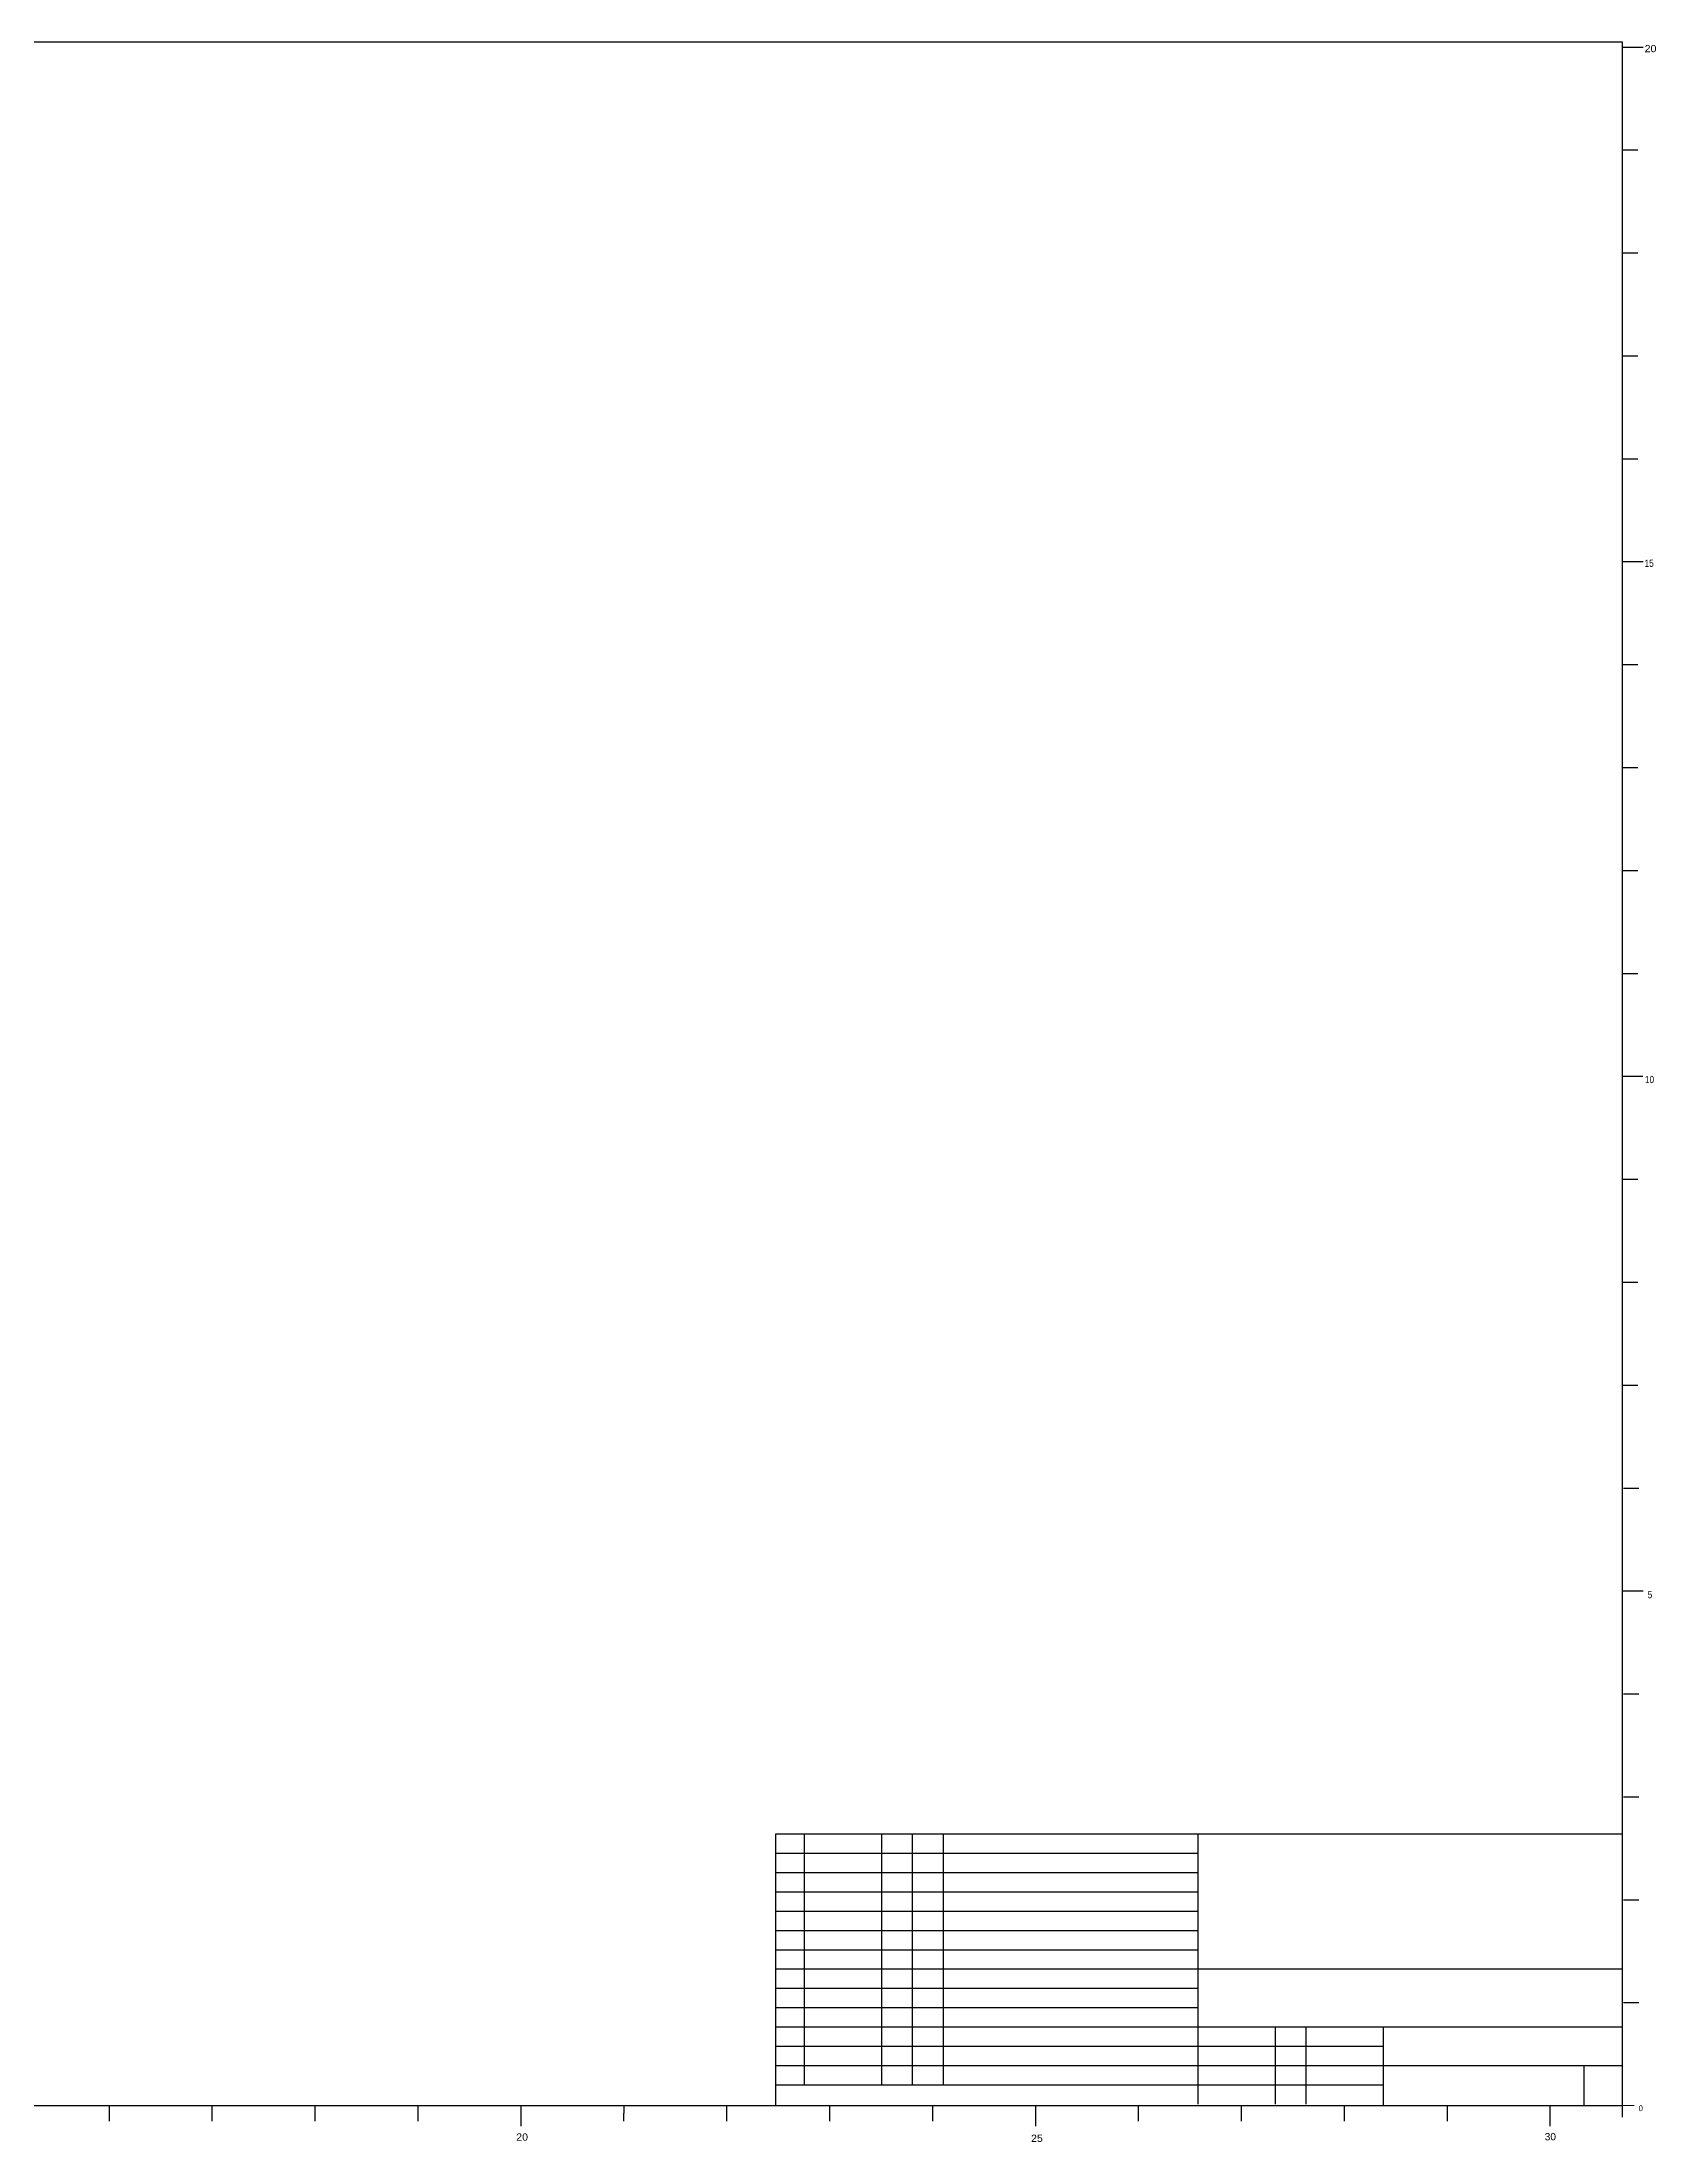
# Model space of a CAD drawing. Header units: inches. Extents: x 1.6 to 33, y 0.6 to 21.
# Drawn here: x 17.34 to 33.03, y 0.65 to 21.05 of the extents above; entities that cross this region are included whole.
import ezdxf

# ---------------------------------------------------------------- set-up
doc = ezdxf.new("R2010")
doc.units = ezdxf.units.IN
doc.header["$LTSCALE"] = 0.028
doc.layers.add('20', color=7, linetype='Continuous', lineweight=25)

msp = doc.modelspace()

# ---------------------------------------------------------------- linework, layer by layer
at = {"layer": '20'}
for p, q in [((32.70279, 20.99998), (32.90279, 20.99998)), ((32.70126, 19.99998), (32.85229, 19.99998)), ((32.70126, 18.99998), (32.85229, 18.99998)), ((32.70126, 17.99998), (32.85229, 17.99998)), ((32.70126, 16.99998), (32.85229, 16.99998)), ((32.70279, 15.99998), (32.90279, 15.99998)), ((32.70126, 14.99998), (32.85229, 14.99998)), ((32.70092, 14), (32.85195, 14)), ((32.70126, 13), (32.85229, 13)), ((32.70126, 12), (32.85229, 12)), ((32.70092, 11), (32.90092, 11)), ((32.70126, 10), (32.85229, 10)), ((32.70126, 9), (32.85229, 9)), ((32.70126, 8), (32.85229, 8)), ((32.71124, 7), (32.86228, 7)), ((32.70126, 6), (32.90126, 6)), ((32.71124, 5), (32.86228, 5)), ((32.71124, 4), (32.86228, 4)), ((24.47626, 3.63984), (32.70126, 3.63984)), ((24.47626, 1), (24.47626, 3.63984)), ((24.75126, 3.63984), (24.75126, 1.20234)), ((25.50126, 3.63984), (25.50126, 1.20234)), ((25.80126, 3.63984), (25.80126, 1.20234)), ((26.10126, 3.63984), (26.10126, 1.20234)), ((28.57626, 3.63984), (28.57626, 1.01484)), ((24.47626, 3.45234), (28.57626, 3.45234)), ((24.47626, 3.26484), (28.57626, 3.26484)), ((24.47626, 3.07734), (28.57626, 3.07734)), ((24.47626, 2.88984), (28.57626, 2.88984)), ((32.71124, 3), (32.86228, 3)), ((24.47626, 2.70234), (28.57626, 2.70234)), ((24.47626, 2.51484), (28.57626, 2.51484)), ((24.47626, 2.32734), (28.57626, 2.32734)), ((28.57626, 2.32734), (32.70126, 2.32734)), ((24.47626, 2.13984), (28.57626, 2.13984)), ((24.47626, 1.95234), (28.57626, 1.95234)), ((32.71124, 2), (32.86228, 2)), ((24.47626, 1.76484), (28.57626, 1.76484)), ((28.57626, 1.76484), (32.70126, 1.76484)), ((29.32626, 1.76484), (29.32626, 1.01484)), ((29.62626, 1.76484), (29.62626, 1.01484)), ((30.37626, 1.76484), (30.37626, 1)), ((24.47626, 1.57734), (30.37626, 1.57734)), ((24.47626, 1.38984), (30.37626, 1.38984)), ((30.37626, 1.38984), (32.70126, 1.38984)), ((32.32626, 1.38984), (32.32626, 1)), ((24.47626, 1.20234), (30.37626, 1.20234)), ((1.8875, 1), (32.70126, 1)), ((18, 0.84897), (18, 1)), ((19, 0.84897), (19, 1)), ((20, 0.84897), (20, 1)), ((21, 0.84897), (21, 1)), ((22, 0.8), (22, 1)), ((23, 1), (23, 0.925)), ((23, 0.84897), (23, 0.925)), ((24, 0.84897), (24, 1)), ((25, 0.84897), (25, 1)), ((26, 0.84897), (26, 1)), ((27, 0.8), (27, 1)), ((28, 0.84897), (28, 1)), ((29, 0.84897), (29, 1)), ((30, 0.84897), (30, 1)), ((31, 0.84897), (31, 1)), ((32, 0.8), (32, 1))]:
    msp.add_line(p, q, dxfattribs=at)
at = {"layer": '20', "lineweight": 13}
msp.add_line((32.70126, 1), (32.81595, 1), dxfattribs=at)
at = {"layer": '20'}
msp.add_lwpolyline([(32.70126, 0.8875), (32.70126, 21.04874), (2, 21.04874)], dxfattribs=at)

# ---------------------------------------------------------------- texts
for s, height, width, p in [('20', 0.07, 1.1, (32.91701, 20.94956)), ('15', 0.07, 0.85, (32.91701, 15.94956)), ('10', 0.07, 0.85, (32.92052, 10.93368)), ('5', 0.07, 0.85, (32.94672, 5.92919)), ('0', 0.05625, 0.85, (32.85919, 0.94601)), ('20', 0.07, 1.1, (21.95274, 0.65943)), ('25', 0.07, 1.1, (26.95501, 0.64724)), ('30', 0.07, 1.05, (31.94636, 0.66303))]:
    msp.add_text(s, height=height, dxfattribs=dict(at, width=width)).set_placement(p)

doc.saveas('drawing.dxf')
